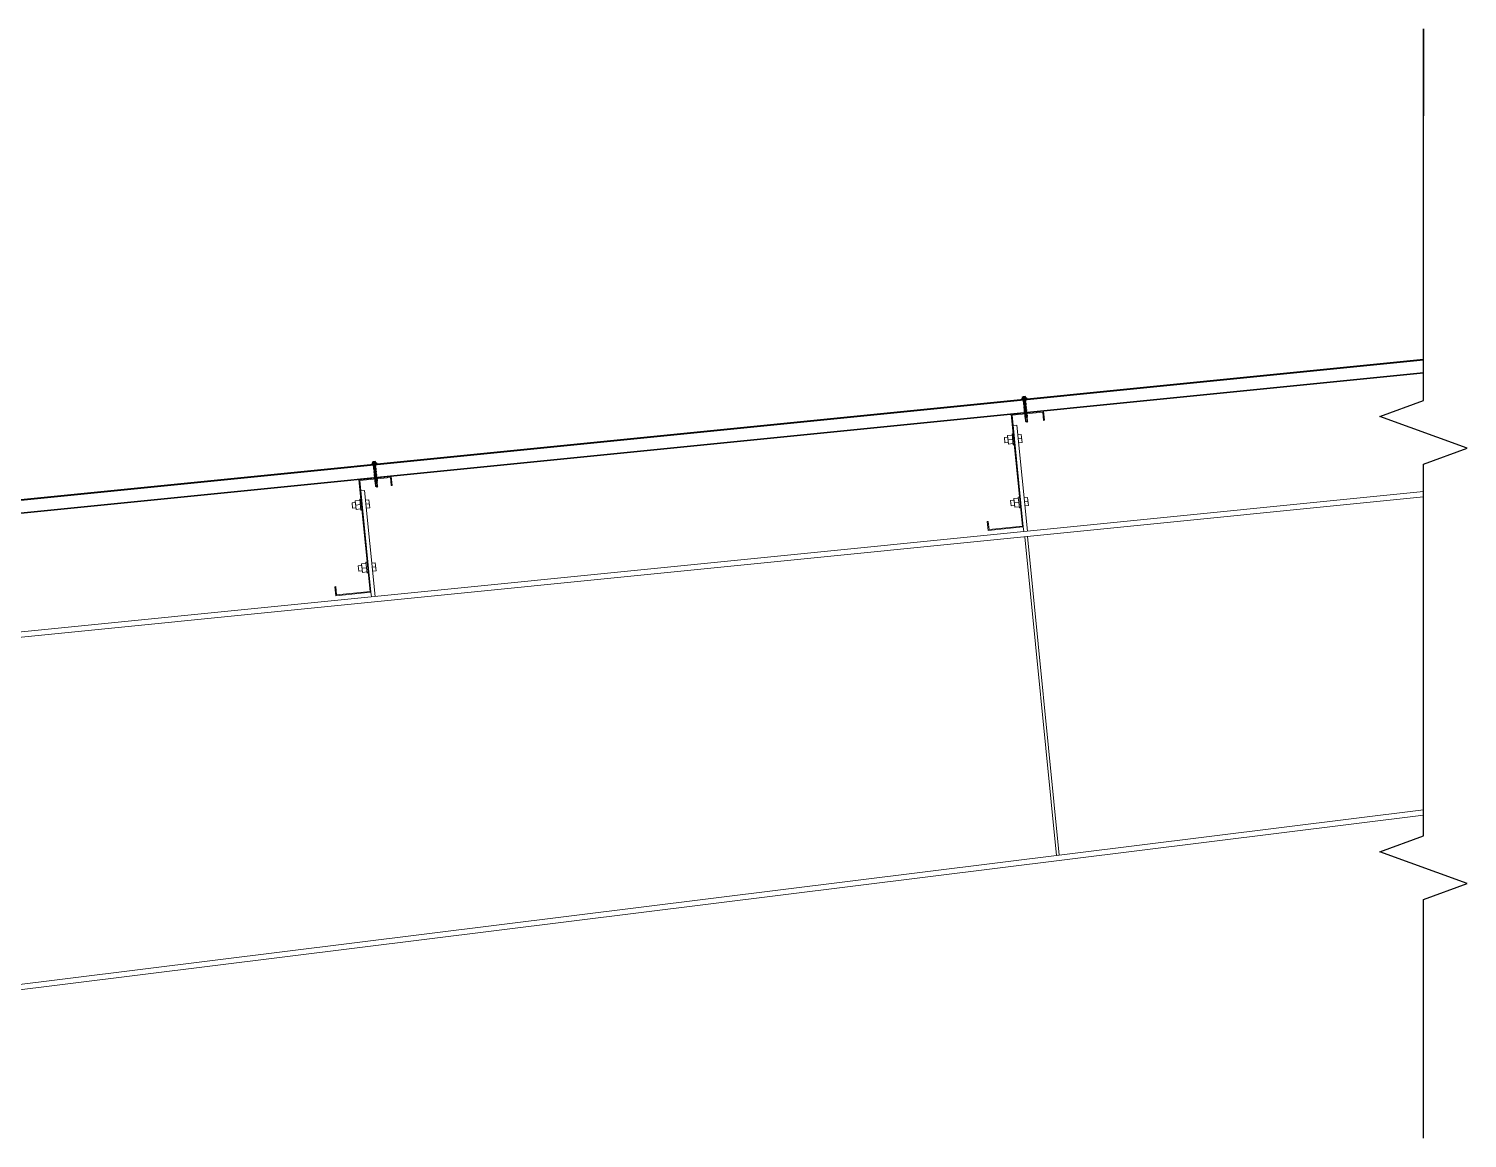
# Model space of a CAD drawing. Header units: inches. Extents: x 1359 to 46357, y -3807 to 191.
# Drawn here: x 23269.56 to 23311.98, y -816.94 to -784.24 of the extents above; entities that cross this region are included whole.
import ezdxf

# ---------------------------------------------------------------- set-up
doc = ezdxf.new("R2010")
doc.units = ezdxf.units.IN
doc.header["$MEASUREMENT"] = 0
doc.layers.add('Bolt', color=1, linetype='Continuous', lineweight=0)
doc.layers.add('S-STEEL-BEAM', color=3, linetype='Continuous', lineweight=0)
doc.layers.add('ROOFING', color=4, linetype='Continuous')
doc.layers.add('STRUCTURE', color=1, linetype='Continuous')

# ---------------------------------------------------------------- blocks, each defined once
blk = doc.blocks.new('*A84')
at = {"layer": 'S-STEEL-BEAM', "color": 2, "linetype": 'Continuous', "lineweight": 0}
for p, q in [((200.113, 305.08), (200.71, 305.14)), ((200.319, 303.023), (200.113, 305.08)), ((200.696, 305.122), (200.131, 305.066)), ((200.336, 303.008), (200.131, 305.066)), ((200.711, 304.972), (200.696, 305.122)), ((200.71, 305.14), (200.727, 304.974)), ((200.727, 304.974), (200.711, 304.972)), ((199.673, 303.11), (199.689, 303.111)), ((199.69, 302.944), (199.673, 303.11)), ((199.689, 303.111), (199.704, 302.961)), ((199.704, 302.961), (200.319, 303.023)), ((200.336, 303.008), (199.69, 302.944))]:
    blk.add_line(p, q, dxfattribs=at)
blk = doc.blocks.new('*A98')
at = {"layer": 'S-STEEL-BEAM', "color": 2, "linetype": 'Continuous', "lineweight": 0}
for p, q in [((188.09, 303.877), (188.687, 303.937)), ((188.296, 301.82), (188.09, 303.877)), ((188.673, 303.92), (188.107, 303.863)), ((188.313, 301.806), (188.107, 303.863)), ((188.688, 303.77), (188.673, 303.92)), ((188.687, 303.937), (188.703, 303.771)), ((188.703, 303.771), (188.688, 303.77)), ((187.65, 301.907), (187.665, 301.909)), ((187.666, 301.741), (187.65, 301.907)), ((187.665, 301.909), (187.68, 301.759)), ((188.313, 301.806), (187.666, 301.741)), ((187.68, 301.759), (188.296, 301.82))]:
    blk.add_line(p, q, dxfattribs=at)
blk = doc.blocks.new('*A130')
at = {"layer": 'Bolt', "color": 7, "linetype": 'Continuous', "lineweight": 0}
for p, q in [((187.964, 303.454), (188.027, 303.461)), ((187.964, 303.454), (187.974, 303.355)), ((187.974, 303.355), (188.037, 303.361)), ((188.024, 303.49), (188.107, 303.498)), ((188.04, 303.332), (188.024, 303.49)), ((188.032, 303.411), (188.115, 303.419)), ((188.04, 303.332), (188.123, 303.34)), ((188.105, 303.519), (188.126, 303.521)), ((188.105, 303.519), (188.125, 303.32)), ((188.125, 303.32), (188.145, 303.322)), ((188.21, 303.504), (188.276, 303.511)), ((188.218, 303.43), (188.283, 303.436)), ((188.225, 303.355), (188.291, 303.361)), ((188.276, 303.511), (188.291, 303.361)), ((188.08, 302.294), (188.143, 302.3)), ((188.08, 302.294), (188.09, 302.194)), ((188.14, 302.329), (188.223, 302.337)), ((188.156, 302.171), (188.14, 302.329)), ((188.148, 302.25), (188.231, 302.258)), ((188.221, 302.358), (188.242, 302.36)), ((188.221, 302.358), (188.241, 302.159)), ((188.326, 302.343), (188.392, 302.35)), ((188.334, 302.269), (188.399, 302.275)), ((188.392, 302.35), (188.407, 302.201)), ((188.09, 302.194), (188.153, 302.2)), ((188.156, 302.171), (188.239, 302.18)), ((188.241, 302.159), (188.262, 302.161)), ((188.341, 302.194), (188.407, 302.201))]:
    blk.add_line(p, q, dxfattribs=at)
blk = doc.blocks.new('*A131')
at = {"layer": 'S-STEEL-BEAM', "color": 2, "linetype": 'Continuous', "lineweight": 0}
for p, q in [((188.126, 303.672), (188.193, 303.678)), ((188.388, 301.729), (188.193, 303.678)), ((188.321, 301.723), (188.313, 301.806))]:
    blk.add_line(p, q, dxfattribs=at)
blk = doc.blocks.new('*A136')
at = {"layer": 'Bolt', "color": 7, "linetype": 'Continuous', "lineweight": 0}
for p, q in [((199.987, 304.657), (200.05, 304.663)), ((199.987, 304.657), (199.997, 304.557)), ((200.047, 304.692), (200.13, 304.7)), ((200.063, 304.535), (200.047, 304.692)), ((200.055, 304.613), (200.138, 304.622)), ((200.128, 304.721), (200.149, 304.723)), ((200.128, 304.721), (200.148, 304.522)), ((200.233, 304.707), (200.299, 304.713)), ((200.241, 304.632), (200.307, 304.639)), ((200.299, 304.713), (200.314, 304.564)), ((199.997, 304.557), (200.06, 304.564)), ((200.063, 304.535), (200.146, 304.543)), ((200.148, 304.522), (200.169, 304.524)), ((200.248, 304.557), (200.314, 304.564)), ((200.244, 303.56), (200.265, 303.562)), ((200.244, 303.56), (200.264, 303.361)), ((200.103, 303.496), (200.166, 303.502)), ((200.103, 303.496), (200.113, 303.396)), ((200.113, 303.396), (200.176, 303.403)), ((200.163, 303.531), (200.246, 303.54)), ((200.179, 303.374), (200.163, 303.531)), ((200.171, 303.453), (200.254, 303.461)), ((200.179, 303.374), (200.262, 303.382)), ((200.264, 303.361), (200.285, 303.363)), ((200.35, 303.546), (200.415, 303.552)), ((200.357, 303.471), (200.423, 303.478)), ((200.364, 303.396), (200.43, 303.403)), ((200.415, 303.552), (200.43, 303.403))]:
    blk.add_line(p, q, dxfattribs=at)
blk = doc.blocks.new('*A137')
at = {"layer": 'S-STEEL-BEAM', "color": 2, "linetype": 'Continuous', "lineweight": 0}
for p, q in [((200.15, 304.874), (200.216, 304.881)), ((200.411, 302.932), (200.216, 304.881)), ((200.345, 302.925), (200.336, 303.008))]:
    blk.add_line(p, q, dxfattribs=at)
blk = doc.blocks.new('*A123')
at = {"layer": 'S-STEEL-BEAM', "color": 2, "linetype": 'Continuous', "lineweight": 0}
for p, q in [((200.95, 296.958), (200.363, 302.827)), ((200.999, 296.964), (200.413, 302.831)), ((200.975, 296.961), (200.95, 296.958))]:
    blk.add_line(p, q, dxfattribs=at)
blk = doc.blocks.new('A$C26A6701F')
at = {"layer": 'STRUCTURE', "color": 1, "linetype": 'Continuous'}
for p, q in [((0, 17.2), (1.3, 17.5)), ((0, 17.1), (0, 17.2)), ((0, 17.2), (4, 17.2)), ((4, 17.1), (0, 17.1)), ((3.9, 16.7), (0.1, 16.7)), ((0.4, 17.8), (3.6, 17.8)), ((0.4, 17.6), (1.2, 17.6)), ((0.9, 17.8), (0.9, 18.8)), ((1, 17.8), (1, 18.6)), ((1.1, 18.9), (2.9, 18.9)), ((1.2, 16.7), (1.1, 16.7)), ((1.1, 16.7), (1.4, 16.6)), ((1.1, 16.7), (1.4, 16.7)), ((1.1, 16.2), (2.9, 16.5)), ((1.4, 16.4), (1.1, 16.2)), ((1.1, 16.2), (1.4, 16.1)), ((1.1, 15.7), (2.9, 16)), ((1.4, 15.9), (1.1, 15.7)), ((1.1, 15.7), (1.4, 15.6)), ((1.4, 15.5), (1.1, 15.2)), ((1.1, 15.2), (2.9, 15.5)), ((1.1, 15.2), (1.4, 15.1)), ((1.4, 15), (1.1, 14.8)), ((1.1, 14.8), (2.9, 15)), ((1.1, 14.8), (1.4, 14.7)), ((1.1, 14.3), (2.9, 14.6)), ((1.4, 14.5), (1.1, 14.3)), ((1.1, 14.3), (1.4, 14.2)), ((1.1, 13.8), (2.9, 14.1)), ((1.4, 14), (1.1, 13.8)), ((1.1, 13.8), (1.4, 13.7)), ((1.4, 13.6), (1.1, 13.3)), ((1.1, 13.3), (2.9, 13.6)), ((1.1, 13.3), (1.4, 13.2)), ((1.1, 12.9), (2.9, 13.2)), ((1.4, 13.1), (1.1, 12.9)), ((1.1, 12.9), (1.4, 12.8)), ((1.1, 12.4), (2.9, 12.7)), ((1.4, 12.6), (1.1, 12.4)), ((1.1, 12.4), (1.4, 12.3)), ((1.1, 11.9), (2.9, 12.2)), ((1.4, 12.1), (1.1, 11.9)), ((1.1, 11.9), (1.4, 11.8)), ((1.4, 11.7), (1.1, 11.5)), ((1.1, 11.5), (2.9, 11.7)), ((1.1, 11.5), (1.4, 11.3)), ((1.1, 11), (2.9, 11.3)), ((1.4, 11.2), (1.1, 11)), ((1.1, 11), (1.3, 10.9)), ((1.1, 10.5), (2.9, 10.8)), ((1.4, 10.7), (1.1, 10.5)), ((1.2, 17.6), (2.8, 17.6)), ((1.3, 17.5), (1.3, 17.6)), ((1.3, 17.5), (2.7, 17.5)), ((1.3, 10.7), (1.3, 10.9)), ((1.4, 16.6), (2.4, 16.7)), ((2.7, 16.6), (1.4, 16.4)), ((1.4, 16.4), (1.4, 16.6)), ((1.4, 16.1), (2.7, 16.3)), ((2.7, 16.1), (1.4, 15.9)), ((1.4, 15.9), (1.4, 16.1)), ((1.4, 15.6), (2.7, 15.8)), ((2.7, 15.6), (1.4, 15.5)), ((1.4, 15.5), (1.4, 15.6)), ((1.4, 15.1), (2.7, 15.3)), ((2.7, 15.2), (1.4, 15)), ((1.4, 15), (1.4, 15.1)), ((1.4, 14.7), (2.7, 14.9)), ((2.7, 14.7), (1.4, 14.5)), ((1.4, 14.5), (1.4, 14.7)), ((1.4, 14.2), (2.7, 14.4)), ((2.7, 14.2), (1.4, 14)), ((1.4, 14), (1.4, 14.2)), ((1.4, 13.7), (2.7, 13.9)), ((2.7, 13.7), (1.4, 13.6)), ((1.4, 13.6), (1.4, 13.7)), ((1.4, 13.2), (2.7, 13.4)), ((2.7, 13.3), (1.4, 13.1)), ((1.4, 13.2), (1.4, 13.1)), ((1.4, 12.8), (2.7, 13)), ((2.7, 12.8), (1.4, 12.6)), ((1.4, 12.6), (1.4, 12.8)), ((1.4, 12.3), (2.7, 12.5)), ((2.7, 12.3), (1.4, 12.1)), ((1.4, 12.1), (1.4, 12.3)), ((1.4, 11.8), (2.7, 12)), ((2.7, 11.8), (1.4, 11.7)), ((1.4, 11.7), (1.4, 11.8)), ((1.4, 11.3), (2.7, 11.5)), ((2.7, 11.4), (1.4, 11.2)), ((1.4, 11.2), (1.4, 11.3)), ((1.3, 10.9), (2.7, 11.1)), ((2.7, 10.9), (1.4, 10.7)), ((1.9, 18.6), (2, 17.8)), ((2, 17.8), (2.1, 18.6)), ((2.7, 17.5), (2.7, 17.6)), ((2.7, 17.5), (4, 17.2)), ((2.7, 16.6), (2.7, 16.7)), ((2.7, 16.6), (2.9, 16.5)), ((2.7, 16.3), (2.9, 16.5)), ((2.7, 16.1), (2.7, 16.3)), ((2.7, 16.1), (2.9, 16)), ((2.7, 15.8), (2.9, 16)), ((2.7, 15.6), (2.7, 15.8)), ((2.7, 15.6), (2.9, 15.5)), ((2.7, 15.3), (2.9, 15.5)), ((2.7, 15.2), (2.7, 15.3)), ((2.7, 15.2), (2.9, 15)), ((2.7, 14.9), (2.9, 15)), ((2.7, 14.7), (2.7, 14.9)), ((2.7, 14.7), (2.9, 14.6)), ((2.7, 14.4), (2.9, 14.6)), ((2.7, 14.2), (2.7, 14.4)), ((2.7, 14.2), (2.9, 14.1)), ((2.7, 13.9), (2.9, 14.1)), ((2.7, 13.7), (2.7, 13.9)), ((2.7, 13.7), (2.9, 13.6)), ((2.7, 13.4), (2.9, 13.6)), ((2.7, 13.4), (2.7, 13.3)), ((2.7, 13.3), (2.9, 13.2)), ((2.7, 13), (2.9, 13.2)), ((2.7, 12.8), (2.7, 13)), ((2.7, 12.8), (2.9, 12.7)), ((2.7, 12.5), (2.9, 12.7)), ((2.7, 12.3), (2.7, 12.5)), ((2.7, 12.3), (2.9, 12.2)), ((2.7, 12), (2.9, 12.2)), ((2.7, 11.8), (2.7, 12)), ((2.7, 11.8), (2.9, 11.7)), ((2.7, 11.5), (2.9, 11.7)), ((2.7, 11.4), (2.7, 11.5)), ((2.7, 11.4), (2.9, 11.3)), ((2.7, 11.1), (2.9, 11.3)), ((2.7, 10.9), (2.7, 11.1)), ((2.7, 10.9), (2.9, 10.8)), ((2.7, 10.6), (2.9, 10.8)), ((2.8, 17.6), (3.6, 17.6)), ((3, 18.6), (3, 17.8)), ((3.1, 17.8), (3.1, 18.8)), ((4, 17.2), (4, 17.1)), ((1, 6.2), (2.8, 6.5)), ((1.3, 6.4), (1, 6.2)), ((1, 6.2), (1.3, 6.1)), ((1.3, 6), (1, 5.8)), ((1, 5.8), (2.8, 6)), ((1, 5.8), (1.3, 5.6)), ((1, 5.3), (2.8, 5.6)), ((1.3, 5.5), (1, 5.3)), ((1, 5.3), (1.3, 5.2)), ((1, 4.8), (2.8, 5.1)), ((1.3, 5), (1, 4.8)), ((1, 4.8), (1.3, 4.7)), ((1, 4.3), (2.8, 4.6)), ((1.3, 4.5), (1, 4.3)), ((1, 4.3), (1.3, 4.2)), ((1.3, 4.1), (1, 3.9)), ((1, 3.9), (2.8, 4.1)), ((1, 3.9), (1.3, 3.8)), ((1.3, 3.6), (1, 3.4)), ((1, 3.4), (2.3, 3.6)), ((1, 3.4), (1.3, 3.3)), ((1.1, 10.5), (1.3, 10.4)), ((1.1, 10), (2.9, 10.3)), ((1.3, 10.2), (1.1, 10)), ((1.1, 10), (1.3, 9.9)), ((1.3, 9.8), (1.1, 9.6)), ((1.1, 9.6), (2.9, 9.8)), ((1.1, 9.6), (1.3, 9.4)), ((1.1, 9.1), (2.8, 9.4)), ((1.3, 9.3), (1.1, 9.1)), ((1.1, 9.1), (1.3, 9)), ((1.1, 8.6), (2.8, 8.9)), ((1.3, 8.8), (1.1, 8.6)), ((1.1, 8.6), (1.3, 8.5)), ((1.1, 8.1), (2.8, 8.4)), ((1.3, 8.3), (1.1, 8.1)), ((1.1, 8.1), (1.3, 8)), ((1.3, 7.9), (1.1, 7.7)), ((1.1, 7.7), (2.8, 7.9)), ((1.1, 7.7), (1.3, 7.5)), ((1.1, 7.2), (2.8, 7.5)), ((1.3, 7.4), (1.1, 7.2)), ((1.1, 7.2), (1.3, 7.1)), ((1.1, 6.7), (2.8, 7)), ((1.3, 6.9), (1.1, 6.7)), ((1.1, 6.7), (1.3, 6.6)), ((1.3, 10.4), (2.7, 10.6)), ((2.7, 10.4), (1.3, 10.2)), ((1.3, 10.2), (1.3, 10.4)), ((1.3, 9.9), (2.7, 10.1)), ((2.7, 9.9), (1.3, 9.8)), ((1.3, 9.9), (1.3, 9.8)), ((1.3, 9.4), (2.7, 9.6)), ((2.6, 9.5), (1.3, 9.3)), ((1.3, 9.3), (1.3, 9.4)), ((1.3, 9), (2.7, 9.2)), ((2.6, 9), (1.3, 8.8)), ((1.3, 8.8), (1.3, 9)), ((1.3, 8.5), (2.7, 8.7)), ((2.6, 8.5), (1.3, 8.3)), ((1.3, 8.3), (1.3, 8.5)), ((1.3, 8), (2.7, 8.2)), ((2.6, 8), (1.3, 7.9)), ((1.3, 7.9), (1.3, 8)), ((1.3, 7.5), (2.7, 7.7)), ((2.6, 7.6), (1.3, 7.4)), ((1.3, 7.4), (1.3, 7.5)), ((1.3, 7.1), (2.7, 7.3)), ((2.6, 7.1), (1.3, 6.9)), ((1.3, 6.9), (1.3, 7.1)), ((1.3, 6.6), (2.7, 6.8)), ((2.6, 6.6), (1.3, 6.4)), ((1.3, 6.4), (1.3, 6.6)), ((1.3, 6.1), (2.6, 6.3)), ((2.6, 6.1), (1.3, 6)), ((1.3, 6), (1.3, 6.1)), ((1.3, 5.6), (2.6, 5.8)), ((2.6, 5.7), (1.3, 5.5)), ((1.3, 5.5), (1.3, 5.6)), ((1.3, 5.2), (2.6, 5.4)), ((2.6, 5.2), (1.3, 5)), ((1.3, 5), (1.3, 5.2)), ((1.3, 4.7), (2.6, 4.9)), ((2.6, 4.7), (1.3, 4.5)), ((1.3, 4.5), (1.3, 4.7)), ((1.3, 4.2), (2.6, 4.4)), ((2.6, 4.3), (1.3, 4.1)), ((1.3, 4.1), (1.3, 4.2)), ((1.3, 3.8), (2.6, 3.9)), ((1.3, 3.6), (1.3, 3.8)), ((2.3, 3.7), (1.3, 3.6)), ((1.3, 3.3), (2.2, 3.4)), ((1.3, 0.6), (1.3, 3.3)), ((1.3, 0.6), (1.4, 0.8)), ((1.3, 0.6), (1.9, 0)), ((1.7, 0.8), (2, 0)), ((2, 0), (2.6, 0.6)), ((2, 0.1), (2.3, 0.6)), ((2.4, 1), (2.6, 3.7)), ((2.6, 3.8), (2.5, 3.8)), ((2.5, 3.6), (2.8, 3.7)), ((2.5, 3.5), (2.6, 3.5)), ((2.6, 9.5), (2.7, 9.6)), ((2.6, 9.5), (2.8, 9.4)), ((2.6, 9), (2.6, 9.2)), ((2.6, 9), (2.8, 8.9)), ((2.6, 8.5), (2.6, 8.7)), ((2.6, 8.5), (2.8, 8.4)), ((2.6, 8), (2.6, 8.2)), ((2.6, 8), (2.8, 7.9)), ((2.6, 7.6), (2.6, 7.7)), ((2.6, 7.6), (2.8, 7.5)), ((2.6, 7.1), (2.6, 7.3)), ((2.6, 7.1), (2.8, 7)), ((2.6, 6.6), (2.6, 6.8)), ((2.6, 6.6), (2.8, 6.5)), ((2.6, 6.3), (2.8, 6.5)), ((2.6, 6.1), (2.6, 6.3)), ((2.6, 6.1), (2.8, 6)), ((2.6, 5.8), (2.8, 6)), ((2.6, 5.7), (2.6, 5.8)), ((2.6, 5.7), (2.8, 5.6)), ((2.6, 5.4), (2.8, 5.6)), ((2.6, 5.2), (2.6, 5.4)), ((2.6, 5.2), (2.8, 5.1)), ((2.6, 4.9), (2.8, 5.1)), ((2.6, 4.7), (2.6, 4.9)), ((2.6, 4.7), (2.8, 4.6)), ((2.6, 4.4), (2.8, 4.6)), ((2.6, 4.3), (2.6, 4.4)), ((2.8, 4.1), (2.6, 4.3)), ((2.6, 3.9), (2.8, 4.1)), ((2.6, 3.8), (2.6, 3.9)), ((2.8, 3.7), (2.6, 3.8)), ((2.6, 3.5), (2.8, 3.7)), ((2.6, 0.6), (2.6, 3.5)), ((2.7, 10.4), (2.7, 10.6)), ((2.7, 10.4), (2.9, 10.3)), ((2.7, 10.1), (2.9, 10.3)), ((2.7, 10.1), (2.7, 9.9)), ((2.7, 9.9), (2.9, 9.8)), ((2.7, 9.6), (2.9, 9.8)), ((2.7, 9.2), (2.8, 9.4)), ((2.7, 8.7), (2.8, 8.9)), ((2.7, 8.2), (2.8, 8.4)), ((2.7, 7.7), (2.8, 7.9)), ((2.7, 7.3), (2.8, 7.5)), ((2.7, 6.8), (2.8, 7))]:
    blk.add_line(p, q, dxfattribs=at)
for centre, major_axis, ratio, start_param, end_param in [((-1.1, 16.7), (-0.822, 0.822), 1, 3.915086, 4.236522), ((0.4, 17.7), (0.0956, 0.0956), 1, 0.954633, 3.757756), ((1.1, 18.8), (-0.0943, 0.0943), 1, -0.785398, 0.785398), ((1.5, 18), (0.508, 0.508), 1, 0.131933, 1.438864), ((2.5, 18), (0.508, 0.508), 1, 0.131933, 1.438864), ((2.9, 18.8), (-0.0943, 0.0943), 1, 3.926991, 5.497787), ((3.6, 17.7), (-0.1, 0.1), 1, 2.701137, 5.152845), ((5.1, 16.7), (-1.15, 0.17), 0.90746, -0.177273, 0.177273), ((1.5, 0.7), (0.111, 0.111), 1, 6.085329, 8.011019), ((1.9, 0.1), (0.0625, 0.0625), 1, 3.247504, 4.535451), ((1.8, 3.7), (0.363, 0.363), 1, 4.808661, 5.407478), ((2.4, 3.7), (0.0836, 0.0836), 1, 5.766736, 8.502032), ((1.8, 1), (0.416, 0.416), 1, 4.859665, 5.449971)]:
    blk.add_ellipse(centre, major_axis=major_axis, ratio=ratio, start_param=start_param, end_param=end_param, dxfattribs=at)

msp = doc.modelspace()

# ---------------------------------------------------------------- linework, layer by layer
at = {"color": 74, "linetype": 'Continuous'}
msp.add_lwpolyline([(23310.6892, -816.9401), (23310.6892, -809.8996), (23311.9771, -809.4309), (23309.4013, -808.4934), (23310.6892, -808.0246), (23310.6892, -800.5882), (23310.6892, -797.0679), (23311.9771, -796.5992), (23309.4013, -795.6617), (23310.6892, -795.1929), (23310.6892, -784.2363), (23310.6892, -786.8071)], dxfattribs=at)
at = {"layer": 'ROOFING', "color": 3}
for p, q in [((23310.6892, -793.9892), (23245.9083, -800.4676)), ((23310.6892, -794.0026), (23245.9097, -800.4808)), ((23310.6892, -794.3912), (23246.1855, -800.8418)), ((23310.6892, -794.3778), (23246.2182, -800.8252))]:
    msp.add_line(p, q, dxfattribs=at)
at = {"layer": 'S-STEEL-BEAM', "color": 2, "linetype": 'Continuous', "lineweight": 0}
for p, q in [((23310.6892, -797.8755), (23261.0817, -802.8366)), ((23310.6892, -798.0363), (23261.0817, -802.9974)), ((23310.6892, -807.2556), (23261.0817, -813.4241)), ((23310.6892, -807.4168), (23261.0817, -813.5854))]:
    msp.add_line(p, q, dxfattribs=at)

# ---------------------------------------------------------------- block references
at = {"color": 9, "linetype": 'Continuous', "extrusion": (0, 0, -1), "xscale": 0.03999999999683268, "yscale": 0.04000000000087311, "zscale": -0.04, "rotation": 354.2894068526485}
for p in [(-23299.0647, -795.8234), (-23279.899, -797.7401)]:
    msp.add_blockref('A$C26A6701F', p, dxfattribs=at)
at = {"lineweight": 0, "xscale": 1.599999999998545, "yscale": 1.600000000000364, "zscale": 1.6}
for name in ['*A84', '*A136', '*A137', '*A98', '*A131', '*A130', '*A123']:
    msp.add_blockref(name, (22978.3489, -1283.7347), dxfattribs=at)

doc.saveas('drawing.dxf')
